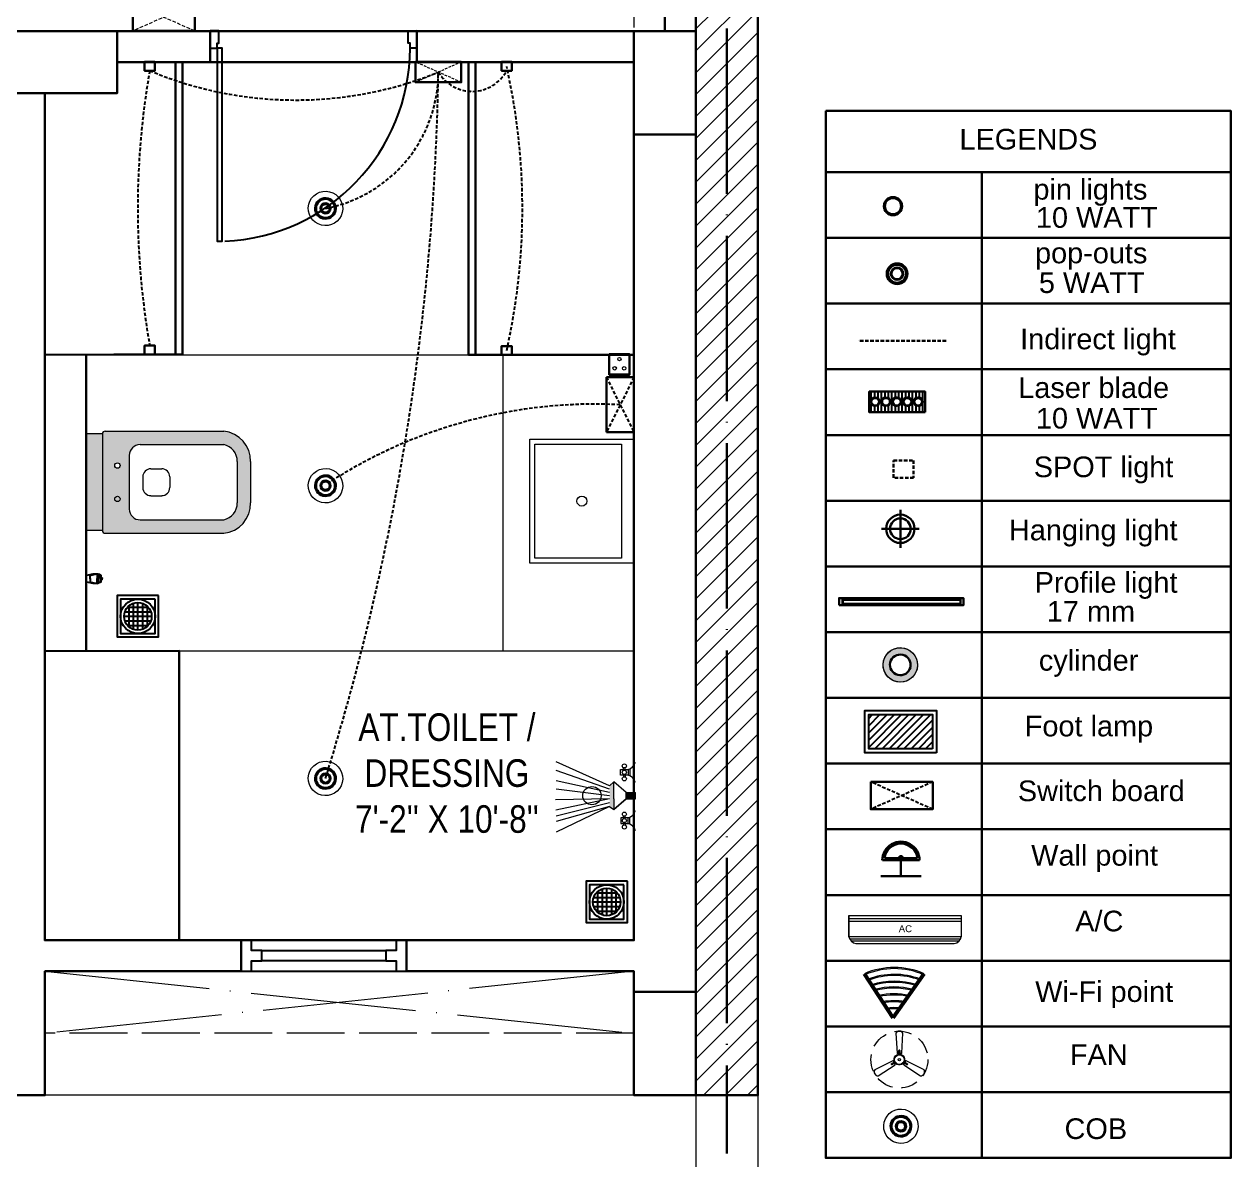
# Model space of a CAD drawing. Header units: millimetres. Extents: x 35877 to 3066687, y -650199 to -40525.
# Drawn here: x 150330.9 to 150506, y -180554 to -180389.1 of the extents above; entities that cross this region are included whole.
import ezdxf

# ---------------------------------------------------------------- set-up
doc = ezdxf.new("R2010")
doc.units = ezdxf.units.MM
doc.header["$MEASUREMENT"] = 0
for name, pattern in [('00 . GROUND FLOOR$0$DASHED', [0.75, 0.5, -0.25]), ('ACAD_ISO02W100', [15, 12, -3]), ('ACAD_ISO04W100', [30, 24, -3, 0, -3]), ('DASHED', [0.75, 0.5, -0.25]), ('DASHED2', [0.375, 0.25, -0.125])]:
    doc.linetypes.add(name, pattern=pattern)
for name, color, linetype, lineweight in [('$TD_AUDIT_GENERATED_(A0BDF17)', 32, 'Continuous', 30), ('COLUMN', 1, 'Continuous', 30), ('el', 7, 'Continuous', 20), ('ELEC-wires', 1, 'DASHED2', 13), ('Electrical', 84, 'Continuous', 30), ('FIRST FLOOR ( TEXT )', 7, 'Continuous', 9), ('FURNI', 25, 'Continuous', 5), ('FURNITURE', 32, 'Continuous', 9), ('furniture dimensions', 1, 'DASHED', 0), ('FURNITURE-1', 252, 'Continuous', 13), ('GROUND FLOOR', 7, 'Continuous', 9), ('GROUND FLOOR  ( HATCH )', 251, 'Continuous', 9), ('GROUND FLOOR  ( PLINE )', 251, 'Continuous', 30), ('hatch-rcc', 251, 'Continuous', 9), ('Labelling', 1, 'Continuous', 25), ('UTILITY', 48, 'Continuous', 9), ('X_PLOT', 1, 'Continuous', 9), ('XX~SLAB ( BEAM )~ ( DIM )', 7, 'Continuous', 9), ('XX~STR BEAM', 5, 'ACAD_ISO02W100', 9)]:
    doc.layers.add(name, color=color, linetype=linetype, lineweight=lineweight)
for name, color, linetype in [('09ELECTRICAL', 5, 'Continuous'), ('AR DOOR', 40, 'Continuous'), ('AR ELE-5', 134, 'Continuous'), ('Labels and Texts', 8, 'Continuous'), ('SANIT', 232, 'Continuous'), ('WC-DET', 8, 'Continuous')]:
    doc.layers.add(name, color=color, linetype=linetype)
doc.layers.add('XX~SLAB ( PLINE )', color=251, linetype='Continuous', plot=False)
doc.styles.add('KATHA', font='swissc.ttf')
doc.styles.get("Standard").update_dxf_attribs({"font": 'arial.ttf', "height": 6})

# ---------------------------------------------------------------- blocks, each defined once
blk = doc.blocks.new('*U25')
for points in [[(-40, 0), (0, 0), (0, 30), (10, 30), (10, 100), (-40, 100)], [(1160, 0), (1120, 0), (1120, 30), (1110, 30), (1110, 100), (1160, 100)], [(0, 0), (0, -1120), (30, -1120), (30, 0)]]:
    blk.add_lwpolyline(points, close=True)
at = {"layer": 'AR ELE-5', "linetype": 'ByBlock', "ltscale": 15}
blk.add_arc((-1.6, 0.7), 1121.6, 272.37301, 359.96526, dxfattribs=at)
blk = doc.blocks.new('6616')
at = {"color": 242, "linetype": 'DASHED', "true_color": 0xcd2027}
for p, q in [((386784.79, -36915.77), (386775.78, -36911.78)), ((386784.79, -36911.78), (386775.78, -36915.77))]:
    blk.add_line(p, q, dxfattribs=at)
at = {"layer": 'ELEC-wires', "color": 5, "linetype": 'ByBlock', "lineweight": 30, "ltscale": 4}
blk.add_lwpolyline([(386775.78, -36911.78), (386784.79, -36911.78), (386784.79, -36915.77), (386775.78, -36915.77)], close=True, dxfattribs=at)
blk = doc.blocks.new('GF')
at = {"color": 9, "true_color": 0xc7c8ca}
blk.add_lwpolyline([(133536.56, -183540.16), (133537.74, -183540.16), (133537.74, -183571.16), (133536.56, -183571.16)], close=True, dxfattribs=at)
at = {"layer": 'FURNITURE', "color": 9, "lineweight": 30, "true_color": 0xc7c8ca}
for p, q in [((133682.2, -183543.34), (133682.2, -183570.84)), ((133543.67, -183627.92), (133551.14, -183627.92))]:
    blk.add_line(p, q, dxfattribs=at)
at = {"layer": 'FURNITURE', "color": 9, "lineweight": 25, "true_color": 0xc7c8ca}
blk.add_line((133536.2, -183545.34), (133686.7, -183545.34), dxfattribs=at)
at = {"layer": 'FURNITURE', "color": 9, "linetype": 'DASHED', "lineweight": 30, "true_color": 0xc7c8ca}
blk.add_line((133543.67, -183640.78), (133543.67, -183573.36), dxfattribs=at)
at = {"layer": 'FURNITURE', "color": 9, "linetype": 'DASHED', "lineweight": 20, "true_color": 0xc7c8ca}
blk.add_line((133551.14, -183627.92), (133536.2, -183627.92), dxfattribs=at)
at = {"layer": 'FURNITURE', "color": 9, "lineweight": 30, "true_color": 0xc7c8ca}
for points in [[(133536.2, -183537.34), (133551.14, -183537.34), (133551.14, -183573.36), (133536.2, -183573.36)], [(133683.7, -183633.84), (133683.7, -183570.84), (133685.2, -183570.84), (133685.2, -183633.84)], [(133536.2, -183579.68), (133537.23, -183579.68), (133537.23, -183587.68), (133536.2, -183587.68)], [(133536.2, -183604.1), (133537.23, -183604.1), (133537.23, -183612.1), (133536.2, -183612.1)], [(133536.2, -183615.13), (133537.23, -183615.13), (133537.23, -183623.12), (133536.2, -183623.12)], [(133536.2, -183626.23), (133537.23, -183626.23), (133537.23, -183634.23), (133536.2, -183634.23)], [(133682.19, -183633.84), (133667.19, -183633.84), (133667.19, -183661.34), (133682.19, -183661.34)]]:
    blk.add_lwpolyline(points, close=True, dxfattribs=at)
for points in [[(133682.2, -183543.34), (133682.2, -183570.84), (133667.2, -183570.84), (133667.2, -183543.34), (133682.2, -183543.34)], [(133543.67, -183640.78), (133543.67, -183580.36), (133551.14, -183580.36), (133551.14, -183627.92)]]:
    blk.add_lwpolyline(points, dxfattribs=at)
for points in [[(133557.67, -183546.83), (133567.64, -183546.83, -0.414214), (133570.64, -183549.83), (133570.64, -183559.78, -0.414214), (133567.64, -183562.78), (133557.67, -183562.78, -0.414214), (133554.67, -183559.78), (133554.67, -183549.83, -0.414214)], [(133608.63, -183630.84), (133608.63, -183573.84, -0.414214), (133611.63, -183570.84), (133686.7, -183570.84), (133686.7, -183633.84), (133611.63, -183633.84, -0.414214)]]:
    blk.add_lwpolyline(points, format="xyb", close=True, dxfattribs=at)
at = {"layer": 'FURNITURE', "color": 9, "true_color": 0xc7c8ca}
blk.add_lwpolyline([(133609.63, -183630.84), (133609.63, -183573.84, -0.414214), (133611.63, -183571.84), (133683.7, -183571.84), (133683.7, -183632.84), (133611.63, -183632.84, -0.414214)], format="xyb", close=True, dxfattribs=at)
at = {"layer": 'FURNITURE', "color": 9, "linetype": 'DASHED', "lineweight": 20, "true_color": 0xc7c8ca}
blk.add_lwpolyline([(133536.2, -183640.79), (133543.67, -183640.79), (133543.67, -183580.36), (133536.2, -183580.36)], close=True, dxfattribs=at)
at = {"layer": 'Labelling', "color": 9, "linetype": 'DASHED2', "lineweight": 0, "ltscale": 10, "true_color": 0xc7c8ca}
blk.add_line((133682.2, -183543.34), (133682.19, -183667.34), dxfattribs=at)
blk = doc.blocks.new('FLOOR LT.')
at = {"layer": '09ELECTRICAL'}
h = blk.add_hatch(dxfattribs=at)
h.set_pattern_fill('ANSI31', color=256, scale=6.05916, angle=180, style=0)
h.set_pattern_definition([(225, (8190.6031, -14293.93296), (0.535559115, -0.535559115), [])])
h.paths.add_polyline_path([(0.56, -5.52), (-8.83, -5.52), (-8.83, -0.49), (0.56, -0.49)])
for points in [[(1.17, -6.13), (-9.43, -6.13), (-9.43, 0.12), (1.17, 0.12)], [(0.56, -5.52), (-8.83, -5.52), (-8.83, -0.49), (0.56, -0.49)]]:
    blk.add_lwpolyline(points, close=True, dxfattribs=at)
blk = doc.blocks.new('A$C2E9001B6')
at = {"layer": 'Electrical', "ltscale": 10}
for p, q in [((0, 5), (5.83, 5)), ((2.92, 2.71), (2.92, 5)), ((0.21, 2.71), (5.62, 2.71)), ((0.51, 2.42), (5.32, 2.42))]:
    blk.add_line(p, q, dxfattribs=at)
at = {"layer": 'Electrical', "ltscale": 10, "extrusion": (0, 0, -1)}
for centre, major_axis, start_param, end_param in [((2.92, 2.71), (-1.91, 1.91), 2.356194, 5.497787), ((2.92, 2.71), (1.71, 1.71), 0.902965, 3.809424), ((2.92, 2.43), (-0.223, 0.223), 2.378522, 5.47546)]:
    blk.add_ellipse(centre, major_axis=major_axis, ratio=1, start_param=start_param, end_param=end_param, dxfattribs=at)
blk = doc.blocks.new('zw$7A8B')
at = {"layer": 'Electrical', "lineweight": 9}
for p, q in [((0, 12), (0, 2.9)), ((0.28, 2.07), (47.72, 2.07)), ((0.81, 1.24), (47.19, 1.24)), ((3.04, 0), (44.96, 0))]:
    blk.add_line(p, q, dxfattribs=at)
at = {"layer": 'Electrical', "lineweight": 9, "ltscale": 2}
for p, q in [((0, 12), (48, 12)), ((0, 2.9), (0, 12)), ((48, 12), (48, 2.9)), ((48, 2.9), (0, 2.9))]:
    blk.add_line(p, q, dxfattribs=at)
at = {"layer": 'Electrical', "lineweight": 9, "ltscale": 15}
for p, q in [((0, 10.69), (48, 10.69)), ((0, 9.53), (48, 9.53))]:
    blk.add_line(p, q, dxfattribs=at)
at = {"layer": 'Electrical', "lineweight": 9}
for centre, start, end in [((3.61, 3.64), 191.5479, 261.1486), ((44.39, 3.64), 278.8514, 348.4521)]:
    blk.add_arc(centre, 3.68, start, end, dxfattribs=at)
at = {"layer": 'Electrical', "ltscale": 10, "insert": (21.28, 7.81), "char_height": 2.929, "width": 6.7046, "attachment_point": 1}
blk.add_mtext('AC', dxfattribs=at)
blk = doc.blocks.new('A$C07311617')
at = {"layer": 'UTILITY'}
h = blk.add_hatch(color=7, dxfattribs=at)
h.paths.add_polyline_path([(-3.13, 2.02), (-3.13, 0), (-3.74, 0), (-3.74, 0.46), (-3.74, 1.42)])
h.paths.add_polyline_path([(-3.13, 0), (-3.13, -0.46), (-3.13, -2.02), (-3.74, -1.59), (-3.74, -0.46), (-3.74, 0)])
h = blk.add_hatch(color=7, dxfattribs=at)
h.paths.add_polyline_path([(0, 0.46), (0, 0), (-1.35, 0), (-1.35, 0.46)])
h.paths.add_polyline_path([(0, 0), (0, -0.46), (-1.35, -0.46), (-1.35, 0)])
at = {"layer": 'UTILITY', "color": 7}
for p, q in [((-3.74, 1.42), (-11.52, 4.9)), ((-3.74, 0.94), (-11.52, 3.66)), ((-1.74, 3.79), (-1.74, 4.05)), ((-1.47, 3.79), (-1.47, 4.05)), ((-0.8, 3.9), (-0.8, 2.88)), ((-0.27, 2.44), (-0.27, 4.33)), ((-3.74, 0.46), (-11.52, 2.15)), ((-3.13, 2.02), (-3.74, 1.42)), ((-3.13, -0.46), (-3.13, 2.02)), ((-1.35, 0.46), (-3.13, 2.02)), ((-1.74, 2.99), (-1.74, 2.72)), ((-1.47, 2.99), (-1.47, 2.72)), ((-3.74, 0), (-11.52, 0.93)), ((-3.13, 0.46), (-3.13, 1.42)), ((-1.35, -0.46), (-1.35, 0.46)), ((-1.35, 0.46), (0, 0.46)), ((0, -0.46), (0, 0.46)), ((-3.74, -0.46), (-11.62, -0.61)), ((-3.74, -0.46), (-11.57, -2.09)), ((-3.74, -1.03), (-11.52, -2.96)), ((-3.74, -1.59), (-11.52, -5.3)), ((-3.74, -1.59), (-11.52, -3.73)), ((-3.74, -1.59), (-3.13, -2.02)), ((-3.13, -0.46), (-3.13, -2.02)), ((-1.35, -0.46), (-3.13, -2.02)), ((-1.35, -0.46), (0, -0.46)), ((-1.74, -3.22), (-1.74, -2.95)), ((-1.47, -3.22), (-1.47, -2.95)), ((-0.8, -4.13), (-0.8, -3.11)), ((-0.27, -2.68), (-0.27, -4.56)), ((-1.74, -4.02), (-1.74, -4.29)), ((-1.47, -4.02), (-1.47, -4.29))]:
    blk.add_line(p, q, dxfattribs=at)
for points in [[(-1.07, 2.99), (-2.14, 2.99), (-2.14, 3.79), (-1.07, 3.79)], [(-1.07, -3.22), (-2.14, -3.22), (-2.14, -4.02), (-1.07, -4.02)]]:
    blk.add_lwpolyline(points, close=True, dxfattribs=at)
for points in [[(-1.35, 0.46), (-3.13, 2.02)], [(-3.13, -2.02), (-1.35, -0.46)]]:
    blk.add_lwpolyline(points, dxfattribs=at)
for centre, radius in [((-1.6, 4.32), 0.298), ((-1.6, 3.39), 0.298), ((-1.6, 2.45), 0.298), ((-6.31, 0), 1.33), ((-1.6, -2.69), 0.298), ((-1.6, -3.62), 0.298), ((-1.6, -4.55), 0.298)]:
    blk.add_circle(centre, radius, dxfattribs=at)
for centre, start, end in [((-1.47, 5.26), 285.2551, 344.7449), ((-1.47, 1.52), 15.2551, 74.7449), ((-1.47, -1.75), 285.2551, 344.7449), ((-1.47, -5.49), 15.2551, 74.7449)]:
    blk.add_arc(centre, 1.52, start, end, dxfattribs=at)
blk = doc.blocks.new('NAHNYsquare')
at = {"color": 253}
for p, q in [((4.49, -1.65), (1.51, -1.65)), ((1.67, -4.48), (1.67, -1.49)), ((2.33, -4.87), (2.33, -1.1)), ((3, -0.99), (3, -4.99)), ((3.67, -4.87), (3.67, -1.1)), ((4.33, -4.48), (4.33, -1.49)), ((5, -2.99), (1, -2.99)), ((4.89, -2.32), (1.11, -2.32)), ((4.89, -3.65), (1.11, -3.65)), ((4.49, -4.32), (1.51, -4.32))]:
    blk.add_line(p, q, dxfattribs=at)
for points in [[(0, -5.99), (6, -5.99), (6, 0.01), (0, 0.01)], [(0.5, -5.49), (5.5, -5.49), (5.5, -0.49), (0.5, -0.49)]]:
    blk.add_lwpolyline(points, close=True)
for radius in [2.5, 2]:
    blk.add_circle((3, -2.99), radius)
blk = doc.blocks.new('A$C3EC62B37')
at = {"layer": 'FURNITURE', "lineweight": 30, "ltscale": 0.25, "true_color": 0xffffff}
h = blk.add_hatch(color=7, dxfattribs=at)
h.dxf.hatch_style = 1
h.paths.add_polyline_path([(-12.22, 0), (-12.22, 2.35), (-26.26, 2.35), (-26.26, 0)])
h.paths.add_polyline_path([(-26.26, 2.35), (-12.22, 2.35, 0.414214), (-11.83, 2.74), (-11.83, 19.96, 0.388639), (-16.24, 23.87), (-22.38, 23.87, 0.379499), (-26.65, 19.96), (-26.65, 2.74, 0.414214)])
h.paths.add_polyline_path([(-15.35, 6.26), (-23.13, 6.26, -0.414214), (-24.7, 7.83), (-24.7, 19.96, -0.349567), (-22.37, 21.91), (-16.24, 21.91, -0.364948), (-13.78, 19.96), (-13.78, 7.83, -0.414214)], flags=16)
h.paths.add_polyline_path([(-18.46, 8.22), (-20.02, 8.22, -0.414214), (-21.2, 9.39), (-21.2, 10.96, -0.414214), (-20.02, 12.13), (-18.46, 12.13, -0.414214), (-17.28, 10.96), (-17.28, 9.39, -0.414214)], flags=0)
h.paths.add_polyline_path([(-22.06, 4.53, -1), (-21.27, 4.53, -1)], flags=16)
at = {"layer": 'FURNITURE', "color": 0, "linetype": 'ByBlock', "lineweight": -2}
for p, q in [((-22.24, 23.87), (-16.24, 23.87)), ((-22.24, 21.91), (-16.24, 21.91)), ((-26.65, 2.74), (-26.65, 19.96)), ((-24.7, 7.83), (-24.7, 19.96)), ((-13.78, 7.83), (-13.78, 19.96)), ((-11.83, 2.74), (-11.83, 19.96)), ((-21.2, 9.39), (-21.2, 10.96)), ((-20.02, 12.13), (-18.46, 12.13)), ((-17.28, 9.39), (-17.28, 10.96)), ((-20.02, 8.22), (-18.46, 8.22)), ((-23.13, 6.26), (-15.35, 6.26)), ((-26.26, 2.35), (-12.22, 2.35)), ((-26.26, 2.35), (-26.26, 0)), ((-12.22, 2.35), (-12.22, 0)), ((-26.26, 0), (-12.22, 0)), ((-26.26, 0), (-12.22, 0))]:
    blk.add_line(p, q, dxfattribs=at)
for centre in [(-21.66, 4.53), (-16.81, 4.53)]:
    blk.add_circle(centre, 0.391, dxfattribs=at)
for centre, radius, start, end in [((-22.31, 19.5), 4.37, 89.0873, 174.0395), ((-16.17, 19.5), 4.37, 5.9605, 90.9127), ((-22.31, 19.48), 2.44, 88.437, 168.6348), ((-16.17, 19.48), 2.44, 11.3652, 91.563), ((-20.02, 10.96), 1.17, 90, 180), ((-18.46, 10.96), 1.17, 0, 90), ((-20.02, 9.39), 1.17, 180, 270), ((-18.46, 9.39), 1.17, 270, 0), ((-23.13, 7.83), 1.57, 180, 270), ((-15.35, 7.83), 1.57, 270, 0), ((-26.26, 2.74), 0.391, 180, 270), ((-12.22, 2.74), 0.391, 270, 0)]:
    blk.add_arc(centre, radius, start, end, dxfattribs=at)
blk = doc.blocks.new('A$C775F2B7C')
at = {"layer": 'WC-DET', "color": 7}
for points in [[(0.0199, 0.0758), (0.0069, 0.0758, 0.150223), (0, 0.0598), (0, 0.0369), (0.0069, 0.004, 0.333354), (0.0114, 0), (0.0248, 0), (0.0382, 0, 0.333354), (0.0427, 0.004), (0.0496, 0.0369), (0.0496, 0.0598, 0.150223), (0.0427, 0.0758), (0.0297, 0.0758)], [(0.0199, 0.0758), (0.0199, 0.0819, -0.414214), (0.0206, 0.0826), (0.0248, 0.0826)], [(0.0248, 0.0758), (0.0199, 0.0758, 0.150223)], [(0.0297, 0.0758), (0.0297, 0.0819, 0.414214), (0.0289, 0.0826), (0.0248, 0.0826)], [(0.025, 0.0202), (0.0118, 0.0202, -0.354974), (0.0072, 0.0233), (0, 0.0572)], [(0.0246, 0.0202), (0.0378, 0.0202, 0.354974), (0.0423, 0.0233), (0.0496, 0.0572)]]:
    blk.add_lwpolyline(points, format="xyb", dxfattribs=at)
at = {"layer": 'WC-DET'}
for points in [[(0.0011, 0.0651), (0.0248, 0.0651)], [(0.0485, 0.0651), (0.0248, 0.0651)], [(0, 0.0575), (0.0248, 0.0575)], [(0.0005, 0.0627), (0.0248, 0.0627)], [(0.0491, 0.0627), (0.0248, 0.0627)], [(0.0496, 0.0575), (0.0248, 0.0575)]]:
    blk.add_lwpolyline(points, dxfattribs=at)
at = {"layer": 'WC-DET', "color": 7}
blk.add_lwpolyline([(0.0297, 0.0758), (0.0248, 0.0758)], dxfattribs=at)
blk = doc.blocks.new('erfer')
at = {"layer": 'hatch-rcc', "lineweight": 30}
blk.add_lwpolyline([(1905.9, -1304.21), (1908.38, -1304.21), (1908.38, -1306.73), (1905.9, -1306.73)], close=True, dxfattribs=at)
at = {"layer": 'hatch-rcc'}
blk.add_lwpolyline([(1905.96, -1304.28), (1908.31, -1304.28), (1908.31, -1306.66), (1905.96, -1306.66)], close=True, dxfattribs=at)
for centre in [(1907.14, -1304.81), (1906.56, -1305.95), (1907.72, -1305.95)]:
    blk.add_circle(centre, 0.211, dxfattribs=at)

msp = doc.modelspace()

# ---------------------------------------------------------------- hatches: boundary and pattern name
at = {"layer": '$TD_AUDIT_GENERATED_(A0BDF17)', "lineweight": 13, "true_color": 0xc7c8ca, "transparency": 33554687}
h = msp.add_hatch(color=9, dxfattribs=at)
h.dxf.hatch_style = 1
h.paths.add_polyline_path([(150452.817, -180526.993), (150452.909, -180527.134, -0.2068369), (150461.392, -180527.132), (150461.488, -180526.993, 0.2083315)])
h.paths.add_polyline_path([(150453.332, -180527.783), (150453.425, -180527.925, -0.1791207), (150460.847, -180527.913), (150460.945, -180527.772, 0.1810408)])
h.paths.add_polyline_path([(150453.864, -180528.597), (150453.958, -180528.741, -0.151306), (150460.284, -180528.721), (150460.383, -180528.579, 0.1536633)])
h.paths.add_polyline_path([(150454.32, -180529.296), (150454.415, -180529.442, -0.1279392), (150459.798, -180529.418), (150459.899, -180529.273, 0.1306749)])
h.paths.add_polyline_path([(150454.882, -180530.158), (150454.98, -180530.307, -0.0995859), (150459.196, -180530.281), (150459.3, -180530.133, 0.102799)])
h.paths.add_polyline_path([(150455.464, -180531.049), (150455.563, -180531.202, -0.0707136), (150458.572, -180531.178), (150458.678, -180531.025, 0.0744391)])
h.paths.add_polyline_path([(150458.033, -180531.951, 0.0454147), (150456.064, -180531.97), (150456.167, -180532.127, -0.0411293), (150457.923, -180532.109)])
at = {"layer": 'Electrical', "lineweight": 25, "true_color": 0x000000, "transparency": 33554687}
h = msp.add_hatch(dxfattribs=at)
h.set_pattern_fill('ANSI31', color=18, scale=4, angle=225)
h.set_pattern_definition([(270, (163452.8128, -201413.32387), (0.5, -2e-16), [])])
h.paths.add_polyline_path([(150459.291, -180445.485), (150460.159, -180444.435, -0.6754013), (150460.618, -180443.296, -0.1553602), (150461.001, -180443.417), (150461.621, -180442.668), (150461.621, -180442.485), (150453.531, -180442.485), (150453.531, -180445.485)])
h.paths.add_polyline_path([(150454.395, -180444.62, -1), (150454.395, -180443.296, -1)], flags=16)
h.paths.add_polyline_path([(150455.951, -180443.296, -1), (150455.951, -180444.62, -1)], flags=16)
h.paths.add_polyline_path([(150454.395, -180444.488, -1), (150454.395, -180443.428, -1)], flags=0)
h.paths.add_polyline_path([(150455.951, -180443.428, -1), (150455.951, -180444.488, -1)], flags=0)
h.paths.add_polyline_path([(150457.507, -180443.296, -1), (150457.507, -180444.62, -1)], flags=16)
h.paths.add_polyline_path([(150457.507, -180443.428, -1), (150457.507, -180444.488, -1)], flags=0)
h.paths.add_polyline_path([(150459.062, -180443.296, -1), (150459.062, -180444.62, -1)], flags=16)
h.paths.add_polyline_path([(150459.062, -180443.428, -1), (150459.062, -180444.488, -1)], flags=0)
h.paths.add_polyline_path([(150460.159, -180444.435), (150459.291, -180445.485), (150461.621, -180445.485), (150461.621, -180442.668), (150461.001, -180443.417, -0.7310619), (150460.618, -180444.62, -0.1937438)], flags=17)
at = {"layer": 'FURNITURE', "lineweight": 0, "transparency": 33554600}
h = msp.add_hatch(color=9, dxfattribs=at)
h.dxf.hatch_style = 1
h.paths.add_polyline_path([(150455.53, -180482.161, 1), (150460.53, -180482.161, 1)])
h.paths.add_polyline_path([(150459.53, -180482.161, -1), (150456.53, -180482.161, -1)], flags=16)
at = {"layer": 'GROUND FLOOR  ( HATCH )', "transparency": 33554687}
h = msp.add_hatch(dxfattribs=at)
h.set_pattern_fill('ANSI31', color=6, scale=18, style=0)
h.set_pattern_definition([(45, (33896.6838, -17925.4715), (-1.590990258, 1.590990258), [])])
h.paths.add_polyline_path([(150437.37, -180267.188), (150428.37, -180267.188), (150428.37, -180544.646), (150437.37, -180544.646)])

# ---------------------------------------------------------------- linework, layer by layer
at = {"layer": '$TD_AUDIT_GENERATED_(A0BDF17)', "color": 5, "lineweight": 53, "transparency": 33554687}
for q in [(150452.817, -180526.993), (150461.488, -180526.993)]:
    msp.add_line((150457.01, -180533.419), q, dxfattribs=at)
at = {"layer": '$TD_AUDIT_GENERATED_(A0BDF17)', "lineweight": 13, "transparency": 33554687}
for centre, radius, start, end in [((150457.153, -180536.947), 10.857, 66.46363, 113.53637), ((150457.153, -180537.945), 10.857, 69.55506, 110.60197), ((150457.153, -180537.945), 10.691, 69.78387, 110.40453), ((150457.153, -180538.944), 10.857, 72.69008, 107.63381), ((150457.153, -180538.944), 10.691, 72.97163, 107.38737), ((150457.153, -180539.777), 10.857, 75.34618, 105.12593), ((150457.153, -180540.775), 10.857, 78.59293, 102.07024), ((150457.153, -180540.775), 10.691, 78.97936, 101.72777), ((150457.153, -180541.774), 10.857, 81.9217, 98.95047), ((150457.153, -180541.774), 10.691, 82.37146, 98.55092), ((150457.153, -180542.773), 10.857, 85.35127, 95.7524), ((150457.153, -180542.773), 10.691, 85.87047, 95.2913)]:
    msp.add_arc(centre, radius, start, end, dxfattribs=at)
at = {"layer": '$TD_AUDIT_GENERATED_(A0BDF17)', "color": 252, "lineweight": 13, "true_color": 0x939598, "transparency": 33554687}
msp.add_arc((150457.153, -180536.947), 10.691, 66.64186, 113.38626, dxfattribs=at)
at = {"color": 242, "linetype": 'DASHED', "true_color": 0xcd2027, "transparency": 33554687}
for p, q in [((150462.735, -180503.13), (150453.728, -180499.143)), ((150462.735, -180499.143), (150453.728, -180503.13))]:
    msp.add_line(p, q, dxfattribs=at)
at = {"layer": 'COLUMN', "transparency": 33554687}
for points in [[(150344.37, -180390.146), (150344.37, -180399.146), (150329.37, -180399.146), (150329.37, -180390.146)], [(150419.37, -180390.146), (150428.37, -180390.146), (150428.37, -180405.146), (150419.37, -180405.146)], [(150419.37, -180529.646), (150428.37, -180529.646), (150428.37, -180544.646), (150419.37, -180544.646)]]:
    msp.add_lwpolyline(points, close=True, dxfattribs=at)
at = {"layer": 'ELEC-wires', "color": 5, "linetype": 'ByBlock', "lineweight": 30, "ltscale": 4, "transparency": 33554687}
msp.add_lwpolyline([(150453.728, -180499.143), (150462.735, -180499.143), (150462.735, -180503.13), (150453.728, -180503.13)], close=True, dxfattribs=at)
at = {"layer": 'Electrical', "color": 0, "transparency": 33554687}
for p, q in [((150447.207, -180410.639), (150506.006, -180410.639)), ((150469.858, -180410.639), (150469.858, -180553.722))]:
    msp.add_line(p, q, dxfattribs=at)
at = {"layer": 'Electrical', "color": 18, "true_color": 0x000000, "transparency": 33554687}
for p, q in [((150447.207, -180420.178), (150506.006, -180420.178)), ((150447.207, -180429.717), (150506.006, -180429.717)), ((150447.207, -180439.256), (150506.006, -180439.256)), ((150447.207, -180448.795), (150506.006, -180448.795)), ((150447.207, -180458.334), (150506.006, -180458.334)), ((150447.207, -180467.872), (150506.006, -180467.872)), ((150447.207, -180477.411), (150506.006, -180477.411)), ((150447.207, -180486.95), (150506.006, -180486.95)), ((150447.207, -180496.489), (150506.006, -180496.489)), ((150447.207, -180496.489), (150506.006, -180496.489)), ((150447.207, -180506.028), (150506.006, -180506.028)), ((150447.207, -180515.567), (150506.006, -180515.567)), ((150447.207, -180525.105), (150506.006, -180525.105)), ((150447.207, -180525.105), (150506.006, -180525.105)), ((150447.207, -180534.644), (150506.006, -180534.644)), ((150447.207, -180544.183), (150506.006, -180544.183)), ((150447.207, -180553.722), (150506.006, -180553.722))]:
    msp.add_line(p, q, dxfattribs=at)
at = {"layer": 'Electrical', "color": 3, "linetype": '00 . GROUND FLOOR$0$DASHED', "lineweight": 30, "transparency": 33554687}
msp.add_line((150464.674, -180435.123), (150451.916, -180435.123), dxfattribs=at)
at = {"layer": 'Electrical', "transparency": 33554687}
for p, q in [((150458.04, -180459.661), (150458.04, -180465.148)), ((150460.783, -180462.405), (150455.296, -180462.405))]:
    msp.add_line(p, q, dxfattribs=at)
at = {"layer": 'Electrical', "lineweight": 15, "ltscale": 20, "transparency": 33554687}
for p, q in [((150457.398, -180535.619), (150457.551, -180538.547)), ((150458.24, -180538.547), (150458.392, -180535.619)), ((150457.809, -180538.694), (150457.809, -180538.135)), ((150457.982, -180538.14), (150457.982, -180538.694)), ((150456.929, -180539.624), (150454.317, -180540.956)), ((150454.814, -180541.817), (150457.273, -180540.221)), ((150456.705, -180540.052), (150457.185, -180539.775)), ((150457.271, -180539.924), (150456.788, -180540.203)), ((150458.518, -180540.221), (150460.977, -180541.817)), ((150458.999, -180540.201), (150458.52, -180539.924)), ((150458.606, -180539.775), (150459.089, -180540.054)), ((150461.474, -180540.956), (150458.862, -180539.624))]:
    msp.add_line(p, q, dxfattribs=at)
at = {"layer": 'Electrical', "color": 0, "transparency": 33554687}
msp.add_lwpolyline([(150447.207, -180401.741), (150506.006, -180401.741), (150506.006, -180553.722), (150447.207, -180553.722)], close=True, dxfattribs=at)
at = {"layer": 'Electrical', "color": 240, "true_color": 0xed1f24, "transparency": 33554687}
msp.add_lwpolyline([(150461.621, -180445.485), (150453.531, -180445.485), (150453.531, -180442.485), (150461.621, -180442.485)], close=True, dxfattribs=at)
at = {"layer": 'Electrical', "color": 3, "linetype": '00 . GROUND FLOOR$0$DASHED', "lineweight": 30, "transparency": 33554687}
msp.add_lwpolyline([(150457.053, -180452.473), (150459.967, -180452.473), (150459.967, -180454.995), (150457.053, -180454.995)], close=True, dxfattribs=at)
at = {"layer": 'Electrical', "color": 7, "lineweight": 30, "transparency": 33554687}
msp.add_lwpolyline([(150449.143, -180473.515), (150467.181, -180473.515), (150467.181, -180472.456), (150449.143, -180472.456)], close=True, dxfattribs=at)
at = {"layer": 'Electrical', "color": 175, "lineweight": 30, "ltscale": 8, "true_color": 0x4554a5, "transparency": 33554687}
for points in [[(150466.782, -180472.683), (150466.782, -180473.304), (150449.657, -180473.304), (150449.657, -180472.683)], [(150466.764, -180472.701), (150466.764, -180473.286), (150449.676, -180473.286), (150449.676, -180472.701)]]:
    msp.add_lwpolyline(points, close=True, dxfattribs=at)
at = {"layer": 'Electrical', "color": 1, "ltscale": 8, "transparency": 33554687}
for radius in [1.318, 1.172]:
    msp.add_circle((150456.968, -180415.565), radius, dxfattribs=at)
at = {"layer": 'Electrical', "color": 18, "ltscale": 8, "true_color": 0x000000, "transparency": 33554687}
for radius in [1.504, 1.304, 0.904, 0.804]:
    msp.add_circle((150457.564, -180425.38), radius, dxfattribs=at)
at = {"layer": 'Electrical', "color": 18, "lineweight": 25, "true_color": 0x000000, "transparency": 33554687}
for centre, radius in [((150454.395, -180443.958), 0.662), ((150454.395, -180443.958), 0.53), ((150455.951, -180443.958), 0.662), ((150455.951, -180443.958), 0.53), ((150457.507, -180443.958), 0.662), ((150457.507, -180443.958), 0.53), ((150459.062, -180443.958), 0.662), ((150459.062, -180443.958), 0.53), ((150460.618, -180443.958), 0.662), ((150460.618, -180443.958), 0.53)]:
    msp.add_circle(centre, radius, dxfattribs=at)
at = {"layer": 'Electrical', "transparency": 33554687}
for radius in [2.058, 1.5]:
    msp.add_circle((150458.04, -180462.405), radius, dxfattribs=at)
at = {"layer": 'Electrical', "linetype": 'DASHED', "lineweight": 15, "ltscale": 5, "transparency": 33554687}
msp.add_circle((150457.895, -180539.464), 4.135, dxfattribs=at)
at = {"layer": 'Electrical', "color": 5, "lineweight": 5, "ltscale": 8, "transparency": 33554687}
for centre in [(150374.603, -180415.896), (150374.603, -180456.149), (150458.03, -180482.161), (150374.603, -180498.648), (150458.121, -180549.139)]:
    msp.add_ellipse(centre, major_axis=(1.693, -1.839), ratio=1, start_param=-0.7853982, end_param=5.4977871, dxfattribs=at)
at = {"layer": 'Electrical', "color": 5, "ltscale": 8, "transparency": 33554687}
for centre, major_axis, start_param, end_param in [((150374.603, -180415.896), (1.016, -1.104), -0.7853982, 5.4977871), ((150374.603, -180415.896), (-1.012, -0.931), 0.7853982, 7.0685835), ((150374.603, -180415.896), (-0.544, -0.501), 0.7853982, 7.0685835), ((150374.603, -180415.896), (-0.453, -0.417), 0.7853982, 7.0685835), ((150374.603, -180456.149), (1.016, -1.104), -0.7853982, 5.4977871), ((150374.603, -180456.149), (-1.012, -0.931), 0.7853982, 7.0685835), ((150374.603, -180456.149), (-0.544, -0.501), 0.7853982, 7.0685835), ((150374.603, -180456.149), (-0.453, -0.417), 0.7853982, 7.0685835), ((150458.03, -180482.161), (1.016, -1.104), -0.7853982, 5.4977871), ((150374.603, -180498.648), (1.016, -1.104), -0.7853982, 5.4977871), ((150374.603, -180498.648), (-1.012, -0.931), 0.7853982, 7.0685835), ((150374.603, -180498.648), (-0.544, -0.501), 0.7853982, 7.0685835), ((150374.603, -180498.648), (-0.453, -0.417), 0.7853982, 7.0685835), ((150458.121, -180549.139), (1.016, -1.104), -0.7853982, 5.4977871), ((150458.121, -180549.139), (-1.012, -0.931), 0.7853982, 7.0685835), ((150458.121, -180549.139), (-0.544, -0.501), 0.7853982, 7.0685835), ((150458.121, -180549.139), (-0.453, -0.417), 0.7853982, 7.0685835)]:
    msp.add_ellipse(centre, major_axis=major_axis, ratio=1, start_param=start_param, end_param=end_param, dxfattribs=at)
at = {"layer": 'Electrical', "lineweight": 15, "ltscale": 20, "transparency": 33554687}
for centre, major_axis, start_param, end_param in [((150457.895, -180535.899), (0.404, 0.404), -0.2721361, 1.8429674), ((150457.895, -180539.464), (0.548, -0.548), 3.141610145497995, 9.42479545267758), ((150457.895, -180539.464), (0.487, -0.487), 0.0000175, 6.2832028), ((150457.632, -180538.502), (0.0659, 0.0659), 2.8630143, 4.2577845), ((150457.895, -180538.934), (0.294, -0.294), 2.5650573, 2.9513076), ((150457.895, -180539.464), (0.122, 0.122), 1.5708138, 7.8539991), ((150457.895, -180538.169), (0.0648, 0.0648), -0.4655363, 1.9836178), ((150457.895, -180538.934), (0.294, 0.294), 0.19032, 0.5765703), ((150458.159, -180538.502), (0.0659, -0.0659), 5.1670285, 6.5617986), ((150454.808, -180541.247), (0.404, -0.404), 3.3930553, 5.5081589), ((150456.774, -180540.113), (0.0648, -0.0648), 3.1996551, 5.6488092), ((150456.93, -180539.717), (0.0659, -0.0659), 0.9782383, 2.3730084), ((150457.436, -180539.729), (0.294, -0.294), 3.8555115, 4.2417618), ((150457.436, -180539.729), (0.294, -0.294), 4.6594524, 5.0457027), ((150457.193, -180540.173), (0.0659, 0.0659), -1.3257759, 0.0689943), ((150458.597, -180540.173), (0.0659, -0.0659), 3.0726334, 4.4674035), ((150458.355, -180539.729), (0.294, 0.294), 4.3791102, 4.7653605), ((150458.355, -180539.729), (0.294, 0.294), 5.1830512, 5.5693015), ((150458.861, -180539.717), (0.0659, -0.0659), 2.3394156, 3.7341857), ((150459.018, -180540.111), (0.0648, 0.0648), 3.7232539, 6.172408), ((150460.983, -180541.246), (0.404, -0.404), 5.4874504, 7.602554)]:
    msp.add_ellipse(centre, major_axis=major_axis, ratio=1, start_param=start_param, end_param=end_param, dxfattribs=at)
at = {"layer": 'FURNI', "color": 3, "lineweight": 30, "transparency": 33554687}
for points in [[(150349.837, -180394.645), (150348.338, -180394.645), (150348.338, -180395.909), (150349.837, -180395.909)], [(150400.148, -180394.645), (150401.647, -180394.645), (150401.647, -180395.909), (150400.148, -180395.909)], [(150349.837, -180437.082), (150348.338, -180437.082), (150348.338, -180435.818), (150349.837, -180435.818)], [(150400.148, -180437.146), (150401.647, -180437.146), (150401.647, -180435.883), (150400.148, -180435.883)]]:
    msp.add_lwpolyline(points, close=True, dxfattribs=at)
at = {"layer": 'FURNITURE', "color": 9, "lineweight": 30, "true_color": 0xc7c8ca, "transparency": 33554687}
for p, q in [((150352.837, -180394.646), (150352.837, -180437.066)), ((150396.37, -180394.646), (150396.37, -180437.146))]:
    msp.add_line(p, q, dxfattribs=at)
at = {"layer": 'FURNITURE', "color": 9, "true_color": 0xc7c8ca, "transparency": 33554687}
msp.add_line((150400.37, -180480.146), (150400.37, -180437.144), dxfattribs=at)
at = {"layer": 'FURNITURE', "color": 9, "lineweight": 30, "true_color": 0xc7c8ca, "transparency": 33554687}
for points in [[(150344.37, -180394.646), (150419.37, -180394.646), (150419.37, -180522.146), (150333.87, -180522.146), (150333.87, -180399.146)], [(150333.87, -180399.146), (150333.87, -180437.146), (150353.837, -180437.062), (150353.837, -180394.646), (150344.37, -180394.688)]]:
    msp.add_lwpolyline(points, dxfattribs=at)
for points in [[(150395.37, -180394.646), (150419.37, -180394.646), (150419.37, -180437.146), (150395.37, -180437.146)], [(150333.87, -180480.147), (150353.37, -180480.145), (150353.37, -180522.145), (150333.87, -180522.147)]]:
    msp.add_lwpolyline(points, close=True, dxfattribs=at)
at = {"layer": 'FURNITURE', "color": 9, "true_color": 0xc7c8ca, "transparency": 33554687}
for points in [[(150419.364, -180467.396), (150404.261, -180467.387), (150404.282, -180449.387), (150419.376, -180449.396)], [(150417.564, -180466.674), (150404.982, -180466.667), (150405.001, -180450.108), (150417.575, -180450.115)]]:
    msp.add_lwpolyline(points, close=True, dxfattribs=at)
msp.add_circle((150411.808, -180458.391), 0.72, dxfattribs=at)
at = {"layer": 'FURNITURE', "color": 1, "linetype": 'DASHED', "lineweight": 25, "transparency": 33554687}
for centre, radius, start, end in [((150309.322, -180415.896), 93.869, 347.31118, 12.68882), ((150462.414, -180415.864), 115.07, 170.01362, 189.98638), ((150370.29, -180345.28), 54.889, 247.27643, 292.1469), ((150370.854, -180396.12), 20.129, 280.73524, 360), ((150027.028, -180390.547), 363.998, 342.72368, 359.12288), ((150395.881, -180393.213), 5.696, 210.69062, 331.74579), ((150413.784, -180515.683), 71.372, 87.12024, 122.86262)]:
    msp.add_arc(centre, radius, start, end, dxfattribs=at)
at = {"layer": 'furniture dimensions', "color": 9, "linetype": 'Continuous', "lineweight": 30, "true_color": 0xc7c8ca, "transparency": 33554687}
msp.add_lwpolyline([(150273.37, -180261.146), (150423.87, -180261.146), (150423.87, -180390.146), (150273.37, -180390.146)], close=True, dxfattribs=at)
at = {"layer": 'furniture dimensions', "color": 18, "linetype": 'Continuous', "lineweight": 0, "true_color": 0x000000, "transparency": 33554687}
msp.add_circle((150458.03, -180482.161), 2.5, dxfattribs=at)
at = {"layer": 'GROUND FLOOR', "transparency": 33554687}
for p, q in [((150428.37, -180239.294, 0.352), (150428.37, -180578.244, 0.054)), ((150437.37, -180239.294, 0.352), (150437.37, -180578.244, 0.054)), ((150357.87, -180390.146), (150329.37, -180390.146)), ((150357.87, -180390.146), (150357.87, -180394.646)), ((150419.37, -180390.146), (150387.874, -180390.145)), ((150387.874, -180390.145), (150387.874, -180394.645)), ((150419.37, -180394.646), (150344.37, -180394.646)), ((150419.37, -180394.646), (150419.37, -180522.146)), ((150333.87, -180399.146), (150333.87, -180522.146)), ((150333.87, -180437.146), (150419.37, -180437.146)), ((150333.87, -180480.146), (150419.37, -180480.146)), ((150365.37, -180522.146), (150419.37, -180522.146)), ((150386.37, -180522.146), (150386.37, -180526.646)), ((150333.87, -180526.646), (150333.87, -180544.646)), ((150365.37, -180526.646), (150419.37, -180526.646)), ((150419.37, -180526.646), (150419.37, -180544.646)), ((150428.37, -180544.646), (150027.87, -180544.646))]:
    msp.add_line(p, q, dxfattribs=at)
at = {"layer": 'GROUND FLOOR', "color": 1, "linetype": 'ACAD_ISO04W100', "transparency": 33554687}
for p, q in [((150432.87, -180239.294, 0.352), (150432.87, -180544.646)), ((150333.87, -180526.646), (150419.37, -180535.646)), ((150419.37, -180526.646), (150333.87, -180535.646))]:
    msp.add_line(p, q, dxfattribs=at)
at = {"layer": 'GROUND FLOOR', "linetype": 'ACAD_ISO02W100', "ltscale": 0.7, "transparency": 33554687}
msp.add_line((150419.37, -180535.646), (150333.87, -180535.646), dxfattribs=at)
at = {"layer": 'GROUND FLOOR', "color": 6, "lineweight": 30, "transparency": 33554687}
msp.add_lwpolyline([(150437.37, -180267.188), (150428.37, -180267.188), (150428.37, -180544.646), (150437.37, -180544.646)], close=True, dxfattribs=at)
at = {"layer": 'GROUND FLOOR  ( PLINE )', "transparency": 33554687}
msp.add_lwpolyline([(150428.37, -180252.146), (150383.37, -180252.146), (150383.37, -180261.146), (150423.87, -180261.146), (150423.87, -180390.146), (150387.874, -180390.145), (150387.874, -180394.645), (150419.37, -180394.646), (150419.37, -180522.146), (150386.37, -180522.146), (150386.37, -180526.646), (150419.37, -180526.646), (150419.37, -180544.646), (150428.37, -180544.646)], close=True, dxfattribs=at)
for points in [[(150333.87, -180522.146), (150362.365, -180522.146), (150362.365, -180526.646), (150333.87, -180526.646), (150333.87, -180544.646), (150329.37, -180544.646), (150329.37, -180390.146), (150357.87, -180390.146), (150357.87, -180394.646), (150344.37, -180394.646)], [(150333.87, -180399.146), (150333.87, -180522.146)]]:
    msp.add_lwpolyline(points, dxfattribs=at)
at = {"layer": 'GROUND FLOOR  ( PLINE )', "color": 9, "true_color": 0xc7c8ca, "transparency": 33554687}
for points in [[(150339.87, -180437.146), (150339.87, -180475.154)], [(150339.87, -180442.146), (150339.87, -180480.146)]]:
    msp.add_lwpolyline(points, dxfattribs=at)
at = {"layer": 'Labels and Texts', "lineweight": 13, "transparency": 33554687}
msp.add_arc((150457.153, -180539.777), 10.691, 75.6739, 104.83698, dxfattribs=at)
at = {"layer": 'X_PLOT', "linetype": 'ACAD_ISO04W100', "lineweight": 30, "transparency": 33554687}
msp.add_line((150432.87, -180239.294, 0.352), (150432.87, -180553.11, 0.054), dxfattribs=at)
at = {"layer": 'XX~SLAB ( BEAM )~ ( DIM )', "color": 242, "linetype": 'DASHED', "lineweight": 25, "true_color": 0xcd2027, "transparency": 33554687}
for p, q in [((150419.37, -180440.401), (150415.37, -180448.401)), ((150415.37, -180440.401), (150419.37, -180448.401))]:
    msp.add_line(p, q, dxfattribs=at)
at = {"layer": 'XX~SLAB ( PLINE )', "transparency": 33554687}
msp.add_lwpolyline([(150386.365, -180522.146), (150384.865, -180522.146), (150384.865, -180523.646), (150383.365, -180523.646), (150383.365, -180525.146), (150365.365, -180525.146), (150365.365, -180523.646), (150363.865, -180523.646), (150363.865, -180522.146), (150362.365, -180522.146), (150362.365, -180526.646), (150363.865, -180526.646), (150363.865, -180525.146), (150365.365, -180525.146), (150365.365, -180523.646), (150383.365, -180523.646), (150383.365, -180525.146), (150384.865, -180525.146), (150384.865, -180526.646), (150386.365, -180526.646), (150386.365, -180522.146), (150362.365, -180522.146), (150362.365, -180526.646), (150386.365, -180526.646)], close=True, dxfattribs=at)
at = {"layer": 'XX~STR BEAM', "lineweight": 30, "transparency": 33554687}
msp.add_lwpolyline([(150415.37, -180440.401), (150419.37, -180440.401), (150419.37, -180448.401), (150415.37, -180448.401)], close=True, dxfattribs=at)

# ---------------------------------------------------------------- block references
at = {"transparency": 33554687, "rotation": 180}
msp.add_blockref('A$C2E9001B6', (150461.042, -180507.808, 0), dxfattribs=at)
at = {"transparency": 33554687, "xscale": 0.339942740417126, "yscale": 0.339942740417126, "zscale": 0.339942740417126}
msp.add_blockref('zw$7A8B', (150450.565, -180522.621), dxfattribs=at)
at = {"layer": '09ELECTRICAL', "linetype": 'Continuous', "transparency": 33554687, "xscale": 0.9844334334397289, "yscale": 0.9844334334397289, "zscale": 0.9844334334397289}
msp.add_blockref('FLOOR LT.', (150462.153, -180488.904), dxfattribs=at)
at = {"layer": 'AR DOOR', "linetype": 'ByBlock', "lineweight": -2, "transparency": 33554687, "extrusion": (0, 0, -1), "xscale": -0.02500332000264408, "yscale": 0.02500332000264408, "zscale": -0.02500332000264408}
msp.add_blockref('*U25', (-150358.87, -180392.645), dxfattribs=at)
at = {"layer": 'el', "color": 1, "transparency": 33554687}
msp.add_blockref('6616', (-236429.163, -143474.375), dxfattribs=at)
at = {"layer": 'el', "color": 1, "transparency": 33554687, "xscale": 0.7392914800855637, "yscale": 0.7392914800855637, "zscale": 0.7392914800855637}
msp.add_blockref('6616', (-135552.388, -153106.079), dxfattribs=at)
at = {"layer": 'FURNITURE', "color": 9, "true_color": 0xc7c8ca, "transparency": 33554687, "rotation": 270}
msp.add_blockref('A$C3EC62B37', (150339.87, -180474.885), dxfattribs=at)
at = {"layer": 'FURNITURE', "lineweight": 18, "transparency": 33554687, "rotation": 0.03312803684924393}
msp.add_blockref('A$C07311617', (150419.582, -180501.145), dxfattribs=at)
at = {"layer": 'furniture dimensions', "color": 18, "lineweight": 30, "true_color": 0x000000, "transparency": 33554687}
msp.add_blockref('GF', (16737.173, 3276.19), dxfattribs=at)
at = {"layer": 'FURNITURE-1', "transparency": 33554687, "xscale": 1.18092012721511, "yscale": 1.18092012721511, "zscale": 1.18092012721511}
msp.add_blockref('erfer', (148165.082, -178896.89), dxfattribs=at)
at = {"layer": 'SANIT', "linetype": 'ByBlock', "transparency": 33554687, "rotation": 180}
for p in [(150350.37, -180478.103), (150418.423, -180519.563)]:
    msp.add_blockref('NAHNYsquare', p, dxfattribs=at)
at = {"layer": 'WC-DET', "transparency": 33554687, "xscale": -27.91359444021024, "yscale": 27.91359444021024, "zscale": 27.91359444021024, "rotation": 270}
msp.add_blockref('A$C775F2B7C', (150339.87, -180470.338), dxfattribs=at)

# ---------------------------------------------------------------- texts
at = {"layer": 'Electrical', "color": 1, "transparency": 33554687, "char_height": 3, "attachment_point": 3}
for s, insert in [('LEGENDS', (150486.641, -180404.351)), ('pin lights', (150493.891, -180411.623)), ('10 WATT', (150495.406, -180415.714)), ('pop-outs', (150493.891, -180420.866)), ('5 WATT', (150493.507, -180425.176)), ('Indirect light', (150498.017, -180433.351)), ('Laser blade', (150497.046, -180440.416)), ('10 WATT', (150495.406, -180444.853)), ('SPOT light', (150497.66, -180451.913, 0.161)), ('Hanging light', (150498.258, -180461.082)), ('Profile light', (150498.258, -180468.688)), ('17 mm', (150492.103, -180472.894)), ('cylinder', (150492.578, -180480)), ('Foot lamp', (150494.725, -180489.539)), ('Switch board', (150499.315, -180498.944)), ('Wall point', (150495.426, -180508.305)), ('A/C', (150490.406, -180517.844)), ('Wi-Fi point', (150497.633, -180528.088)), ('FAN', (150491.023, -180537.231)), ('COB', (150490.948, -180547.987))]:
    msp.add_mtext_dynamic_manual_height_columns(s, width=72.36243, gutter_width=1, heights=[3.833], dxfattribs=dict(at, insert=insert))
at = {"layer": 'FIRST FLOOR ( TEXT )', "transparency": 33554687, "insert": (150392.227, -180497.896), "char_height": 4, "attachment_point": 5, "style": 'KATHA'}
msp.add_mtext("AT.TOILET /\\PDRESSING\\P7'-2'' X 10'-8''", dxfattribs=at)

doc.saveas('drawing.dxf')
